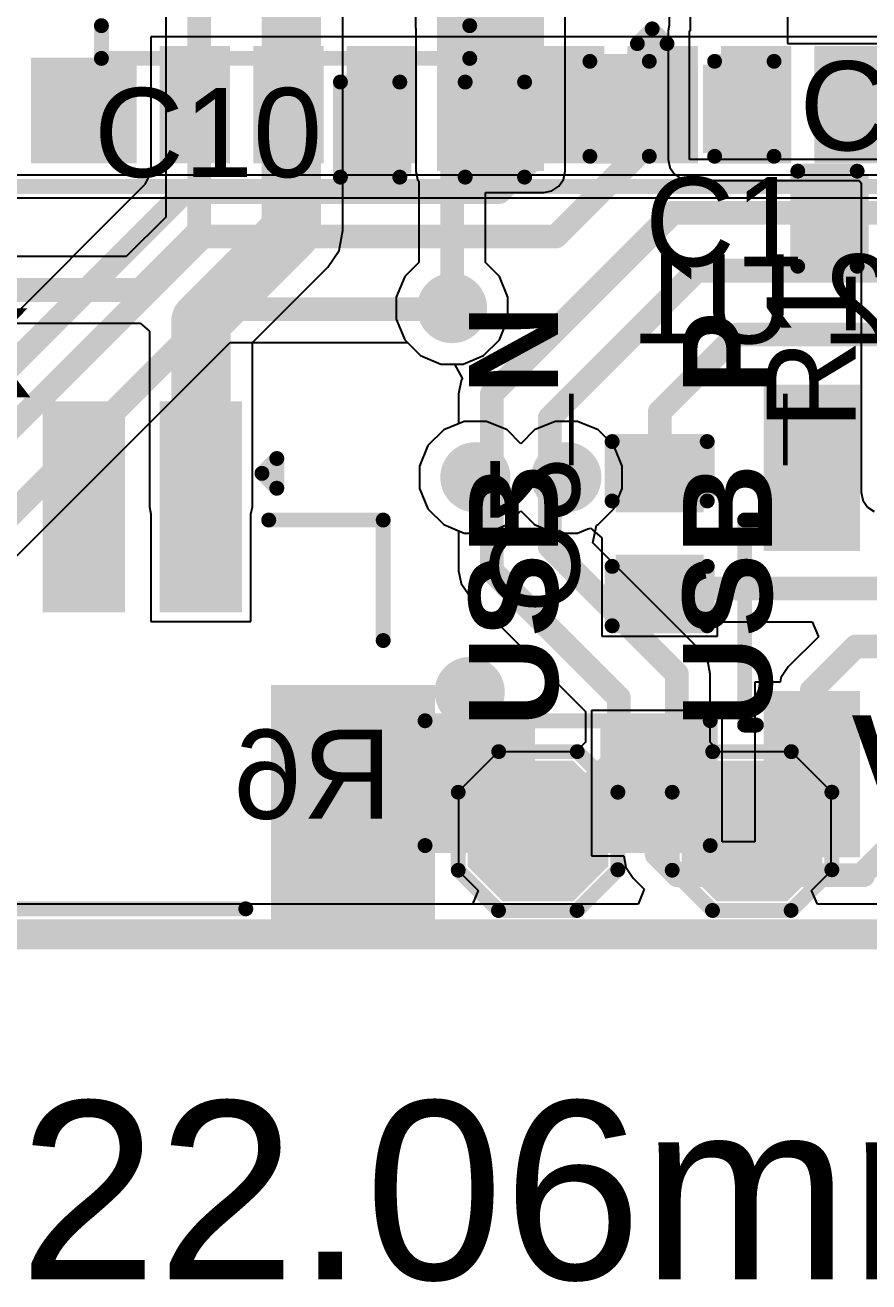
# Model space of a CAD drawing. Header units: inches. Extents: x -3 to 5389, y -3 to 5396.
# Drawn here: x 5.73 to 12.94, y -2.97 to 7.77 of the extents above; entities that cross this region are included whole.
import ezdxf

# ---------------------------------------------------------------- set-up
doc = ezdxf.new("R2010")
doc.units = ezdxf.units.IN
for name, color, linetype in [('Board_Outline', 216, 'Continuous'), ('Bottom Layer', 5, 'Continuous'), ('Bottom Overlay', 54, 'Continuous'), ('Bottom Paste', 16, 'Continuous'), ('Bottom Solder', 6, 'Continuous'), ('Mechanical 1', 6, 'Continuous'), ('Mechanical 15', 56, 'Continuous'), ('Top Layer', 1, 'Continuous'), ('Top Overlay', 2, 'Continuous'), ('Top Paste', 8, 'Continuous'), ('Top Solder', 216, 'Continuous'), ('Via Holes', 16, 'Continuous')]:
    doc.layers.add(name, color=color, linetype=linetype)
doc.styles.add('Arial', font='', dxfattribs={"height": 0.2})
doc.styles.add('Arial_Bold', font='', dxfattribs={"height": 0.2})
doc.styles.get('Arial').set_extended_font_data('Arial')
doc.styles.get('Arial_Bold').set_extended_font_data('Arial', bold=True)

msp = doc.modelspace()

# ---------------------------------------------------------------- hatches: boundary and pattern name
at = {"layer": 'Bottom Layer'}
for points in [[(6.979, 7.494), (7.379, 7.494), (7.379, 6.694), (6.979, 6.694)], [(7.779, 7.494), (8.179, 7.494), (8.179, 6.694), (7.779, 6.694)], [(8.579, 7.494), (8.979, 7.494), (8.979, 6.694), (8.579, 6.694)], [(9.379, 7.494), (9.779, 7.494), (9.779, 6.694), (9.379, 6.694)], [(10.179, 7.494), (10.579, 7.494), (10.579, 6.694), (10.179, 6.694)], [(10.979, 7.494), (11.379, 7.494), (11.379, 6.694), (10.979, 6.694)], [(11.779, 7.494), (12.179, 7.494), (12.179, 6.694), (11.779, 6.694)], [(12.579, 7.494), (12.979, 7.494), (12.979, 6.694), (12.579, 6.694)], [(6.579, 7.394), (6.579, 6.694), (5.879, 6.694), (5.879, 7.394)], [(12.144, 3.378), (12.144, 4.598), (12.764, 4.598), (12.764, 3.378)], [(10.836, 4.124), (11.471, 4.124), (11.471, 3.667), (10.836, 3.667)], [(10.836, 3.185), (11.471, 3.185), (11.471, 2.727), (10.836, 2.727)], [(12.144, 0.758), (12.144, 1.978), (12.764, 1.978), (12.764, 0.758)], [(9.223, 0.848), (9.223, 1.737), (9.985, 1.737), (9.985, 0.848)], [(10.747, 0.848), (10.747, 1.737), (11.509, 1.737), (11.509, 0.848)]]:
    msp.add_hatch(color=5, dxfattribs=at).paths.add_polyline_path(points)
h = msp.add_hatch(color=5, dxfattribs=at)
edge = h.paths.add_edge_path()
edge.add_arc((9.378, 5.354), 0.3, 0, 360)
h = msp.add_hatch(color=5, dxfattribs=at)
edge = h.paths.add_edge_path()
edge.add_arc((9.577, 3.908), 0.3, 0, 360)
h = msp.add_hatch(color=5, dxfattribs=at)
edge = h.paths.add_edge_path()
edge.add_arc((10.355, 3.908), 0.3, 0, 360)
h = msp.add_hatch(color=5, dxfattribs=at)
edge = h.paths.add_edge_path()
edge.add_arc((9.529, 2.072), 0.3, 0, 360)
at = {"layer": 'Bottom Paste'}
for points in [[(6.979, 7.494), (7.379, 7.494), (7.379, 6.694), (6.979, 6.694)], [(7.779, 7.494), (8.179, 7.494), (8.179, 6.694), (7.779, 6.694)], [(8.579, 7.494), (8.979, 7.494), (8.979, 6.694), (8.579, 6.694)], [(9.379, 7.494), (9.779, 7.494), (9.779, 6.694), (9.379, 6.694)], [(10.179, 7.494), (10.579, 7.494), (10.579, 6.694), (10.179, 6.694)], [(10.979, 7.494), (11.379, 7.494), (11.379, 6.694), (10.979, 6.694)], [(11.779, 7.494), (12.179, 7.494), (12.179, 6.694), (11.779, 6.694)], [(12.579, 7.494), (12.979, 7.494), (12.979, 6.694), (12.579, 6.694)], [(6.579, 7.394), (6.579, 6.694), (5.879, 6.694), (5.879, 7.394)], [(12.144, 3.378), (12.144, 4.598), (12.764, 4.598), (12.764, 3.378)], [(10.836, 4.124), (11.471, 4.124), (11.471, 3.667), (10.836, 3.667)], [(10.836, 3.185), (11.471, 3.185), (11.471, 2.727), (10.836, 2.727)], [(12.144, 0.758), (12.144, 1.978), (12.764, 1.978), (12.764, 0.758)], [(9.223, 0.848), (9.223, 1.737), (9.985, 1.737), (9.985, 0.848)], [(10.747, 0.848), (10.747, 1.737), (11.509, 1.737), (11.509, 0.848)]]:
    msp.add_hatch(color=16, dxfattribs=at).paths.add_polyline_path(points)
at = {"layer": 'Bottom Solder'}
for points in [[(6.877, 7.596), (7.48, 7.596), (7.48, 6.593), (6.877, 6.593)], [(7.677, 7.596), (8.28, 7.596), (8.28, 6.593), (7.677, 6.593)], [(8.477, 7.596), (9.08, 7.596), (9.08, 6.593), (8.477, 6.593)], [(9.277, 7.596), (9.88, 7.596), (9.88, 6.593), (9.277, 6.593)], [(10.077, 7.596), (10.68, 7.596), (10.68, 6.593), (10.077, 6.593)], [(10.877, 7.596), (11.48, 7.596), (11.48, 6.593), (10.877, 6.593)], [(11.677, 7.596), (12.28, 7.596), (12.28, 6.593), (11.677, 6.593)], [(12.477, 7.596), (13.08, 7.596), (13.08, 6.593), (12.477, 6.593)], [(6.68, 7.496), (6.68, 6.593), (5.777, 6.593), (5.777, 7.496)], [(12.042, 3.277), (12.042, 4.7), (12.866, 4.7), (12.866, 3.277)], [(10.776, 4.184), (11.531, 4.184), (11.531, 3.607), (10.776, 3.607)], [(10.776, 3.245), (11.531, 3.245), (11.531, 2.667), (10.776, 2.667)], [(12.042, 0.657), (12.042, 2.08), (12.866, 2.08), (12.866, 0.657)], [(9.122, 0.746), (9.122, 1.838), (10.087, 1.838), (10.087, 0.746)], [(10.646, 0.746), (10.646, 1.838), (11.611, 1.838), (11.611, 0.746)]]:
    msp.add_hatch(color=6, dxfattribs=at).paths.add_polyline_path(points)
at = {"layer": 'Top Layer'}
for points in [[(9.249, 6.525), (10.163, 6.525), (10.163, 11.249), (9.249, 11.249)], [(10.646, 6.741), (10.646, 7.376), (11.103, 7.376), (11.103, 6.741)], [(11.585, 6.741), (11.585, 7.376), (12.043, 7.376), (12.043, 6.741)], [(8.969, 7.198), (8.969, 6.563), (8.512, 6.563), (8.512, 7.198)], [(9.909, 7.198), (9.909, 6.563), (9.452, 6.563), (9.452, 7.198)], [(12.424, 5.801), (12.424, 6.436), (12.881, 6.436), (12.881, 5.801)], [(6.48, 2.854), (5.98, 2.854), (5.98, 4.454), (6.48, 4.454)], [(7.48, 2.854), (6.98, 2.854), (6.98, 4.454), (7.48, 4.454)], [(9.13, 0.229), (7.93, 0.229), (7.93, 2.029), (9.13, 2.029)], [(10.362, 1.382), (9.862, 1.382), (9.612, 1.132), (9.612, 0.632), (9.862, 0.382), (10.362, 0.382), (10.612, 0.632), (10.612, 1.132)], [(12.193, 1.382), (11.693, 1.382), (11.443, 1.132), (11.443, 0.632), (11.693, 0.382), (12.193, 0.382), (12.443, 0.632), (12.443, 1.132)]]:
    msp.add_hatch(color=1, dxfattribs=at).paths.add_polyline_path(points)
h = msp.add_hatch(color=1, dxfattribs=at)
edge = h.paths.add_edge_path()
edge.add_arc((9.378, 5.354), 0.3, 0, 360)
h = msp.add_hatch(color=1, dxfattribs=at)
edge = h.paths.add_edge_path()
edge.add_arc((9.577, 3.908), 0.3, 0, 360)
h = msp.add_hatch(color=1, dxfattribs=at)
edge = h.paths.add_edge_path()
edge.add_arc((10.355, 3.908), 0.3, 0, 360)
h = msp.add_hatch(color=1, dxfattribs=at)
edge = h.paths.add_edge_path()
edge.add_arc((9.529, 2.072), 0.3, 0, 360)
at = {"layer": 'Top Paste'}
for points in [[(10.646, 6.741), (10.646, 7.376), (11.103, 7.376), (11.103, 6.741)], [(11.585, 6.741), (11.585, 7.376), (12.043, 7.376), (12.043, 6.741)], [(8.969, 7.198), (8.969, 6.563), (8.512, 6.563), (8.512, 7.198)], [(9.909, 7.198), (9.909, 6.563), (9.452, 6.563), (9.452, 7.198)], [(12.424, 5.801), (12.424, 6.436), (12.881, 6.436), (12.881, 5.801)], [(6.48, 2.854), (5.98, 2.854), (5.98, 4.454), (6.48, 4.454)], [(7.48, 2.854), (6.98, 2.854), (6.98, 4.454), (7.48, 4.454)], [(9.13, 0.229), (7.93, 0.229), (7.93, 2.029), (9.13, 2.029)], [(10.362, 1.382), (9.862, 1.382), (9.612, 1.132), (9.612, 0.632), (9.862, 0.382), (10.362, 0.382), (10.612, 0.632), (10.612, 1.132)], [(12.193, 1.382), (11.693, 1.382), (11.443, 1.132), (11.443, 0.632), (11.693, 0.382), (12.193, 0.382), (12.443, 0.632), (12.443, 1.132)]]:
    msp.add_hatch(color=8, dxfattribs=at).paths.add_polyline_path(points)
at = {"layer": 'Top Solder'}
for points in [[(10.586, 6.681), (10.586, 7.436), (11.163, 7.436), (11.163, 6.681)], [(11.525, 6.681), (11.525, 7.436), (12.103, 7.436), (12.103, 6.681)], [(9.029, 7.258), (9.029, 6.503), (8.452, 6.503), (8.452, 7.258)], [(9.969, 7.258), (9.969, 6.503), (9.392, 6.503), (9.392, 7.258)], [(12.364, 5.741), (12.364, 6.496), (12.941, 6.496), (12.941, 5.741)], [(6.581, 2.752), (5.878, 2.752), (5.878, 4.556), (6.581, 4.556)], [(7.581, 2.752), (6.878, 2.752), (6.878, 4.556), (7.581, 4.556)], [(9.231, 0.127), (7.828, 0.127), (7.828, 2.131), (9.231, 2.131)], [(10.413, 1.484), (9.811, 1.484), (9.511, 1.183), (9.511, 0.581), (9.811, 0.281), (10.413, 0.281), (10.714, 0.581), (10.714, 1.183)], [(12.243, 1.484), (11.642, 1.484), (11.341, 1.183), (11.341, 0.581), (11.642, 0.281), (12.243, 0.281), (12.544, 0.581), (12.544, 1.183)]]:
    msp.add_hatch(color=216, dxfattribs=at).paths.add_polyline_path(points)
at = {"layer": 'Via Holes'}
h = msp.add_hatch(color=7, dxfattribs=at)
edge = h.paths.add_edge_path()
edge.add_arc((9.378, 5.354), 0.15, 0, 360)
h = msp.add_hatch(color=7, dxfattribs=at)
edge = h.paths.add_edge_path()
edge.add_arc((9.577, 3.908), 0.15, 0, 360)
h = msp.add_hatch(color=7, dxfattribs=at)
edge = h.paths.add_edge_path()
edge.add_arc((10.355, 3.908), 0.15, 0, 360)
h = msp.add_hatch(color=7, dxfattribs=at)
edge = h.paths.add_edge_path()
edge.add_arc((9.529, 2.072), 0.15, 0, 360)

# ---------------------------------------------------------------- linework, layer by layer
at = {"layer": 'Board_Outline'}
msp.add_lwpolyline([(0, 0, 0.254, 0.254, 0), (22.062, 0, 0.254, 0.254, 0)], format="xyseb", dxfattribs=at)
at = {"layer": 'Bottom Layer'}
for p, q in [((7.556, 7.672), (6.801, 7.672)), ((6.801, 7.672), (6.801, 6.517)), ((7.601, 7.672), (7.556, 7.672)), ((7.556, 7.672), (7.556, 7.672)), ((8.356, 7.672), (7.601, 7.672)), ((7.601, 7.672), (7.601, 7.672)), ((8.401, 7.672), (8.356, 7.672)), ((8.356, 7.672), (8.356, 7.672)), ((9.156, 7.672), (8.401, 7.672)), ((8.401, 7.672), (8.401, 7.672)), ((9.201, 7.672), (9.156, 7.672)), ((9.156, 7.672), (9.156, 7.672)), ((9.956, 7.672), (9.201, 7.672)), ((9.201, 7.672), (9.201, 7.672)), ((10.001, 7.672), (9.956, 7.672)), ((9.956, 7.672), (9.956, 7.672)), ((10.083, 7.672), (10.001, 7.672)), ((10.001, 7.672), (10.001, 7.672)), ((10.756, 7.672), (10.083, 7.672)), ((10.801, 7.672), (10.756, 7.672)), ((10.756, 7.672), (10.756, 7.672)), ((10.883, 7.672), (10.801, 7.672)), ((10.801, 7.672), (10.801, 7.672)), ((11.474, 7.672), (10.883, 7.672)), ((11.601, 7.672), (11.474, 7.672)), ((11.683, 7.672), (11.601, 7.672)), ((12.274, 7.672), (11.683, 7.672)), ((12.401, 7.672), (12.274, 7.672)), ((12.483, 7.672), (12.401, 7.672)), ((13.074, 7.672), (12.483, 7.672)), ((6.801, 6.517), (6.75, 6.41)), ((6.801, 6.517), (6.801, 6.517)), ((6.801, 6.517), (6.801, 6.517)), ((6.75, 6.41), (3.713, 3.373)), ((5.596, 3.175), (7.48, 5.059)), ((7.48, 5.059), (8.997, 5.059)), ((8.997, 5.059), (9.107, 4.949)), ((9.107, 4.949), (9.283, 4.876)), ((9.283, 4.876), (9.4, 4.876)), ((9.4, 4.876), (9.468, 4.749)), ((9.455, 4.731), (9.434, 4.622)), ((9.468, 4.749), (9.455, 4.731)), ((9.434, 4.622), (9.434, 4.622)), ((9.434, 4.622), (9.434, 4.366)), ((9.307, 4.314), (9.172, 4.179)), ((9.434, 4.366), (9.307, 4.314)), ((9.172, 4.179), (9.099, 4.003)), ((9.099, 4.003), (9.099, 3.813)), ((9.099, 3.813), (9.172, 3.638)), ((9.172, 3.638), (9.307, 3.503)), ((9.848, 3.503), (9.966, 3.622)), ((9.966, 3.622), (10.084, 3.503)), ((9.307, 3.503), (9.482, 3.431)), ((9.672, 3.431), (9.848, 3.503)), ((10.084, 3.503), (10.26, 3.431)), ((10.45, 3.431), (10.54, 3.468)), ((10.54, 3.468), (10.561, 3.472)), ((10.561, 3.472), (10.658, 3.39)), ((9.482, 3.431), (9.672, 3.431)), ((10.26, 3.431), (10.45, 3.431)), ((10.658, 3.39), (10.658, 3.362)), ((10.658, 3.362), (10.658, 3.362)), ((10.658, 3.362), (10.658, 3.362)), ((10.658, 3.362), (10.658, 2.55)), ((11.649, 2.55), (11.649, 2.671)), ((11.649, 2.671), (12.458, 2.671)), ((12.458, 2.671), (12.511, 2.544)), ((10.658, 2.55), (11.649, 2.55)), ((12.511, 2.544), (12.253, 2.286)), ((12.253, 2.286), (12.191, 2.194)), ((12.183, 2.156), (11.966, 2.156)), ((11.966, 2.156), (11.966, 0.79)), ((12.191, 2.194), (12.183, 2.156)), ((11.687, 1.915), (10.569, 1.915)), ((10.569, 1.915), (10.569, 0.67)), ((11.687, 0.79), (11.687, 1.915)), ((11.966, 0.79), (11.687, 0.79)), ((10.569, 0.67), (10.846, 0.67)), ((10.846, 0.67), (10.865, 0.574)), ((10.865, 0.574), (10.927, 0.481)), ((10.927, 0.481), (11.022, 0.386)), ((11.022, 0.386), (10.969, 0.259)), ((10.969, 0.259), (3.332, 0.259))]:
    msp.add_line(p, q, dxfattribs=at)
for points in [[(10.378, 6.943, 0.203, 0.203, 0), (10.378, 7.089, 0.203, 0.203, 0)], [(11.178, 6.879, 0.203, 0.203, 0), (11.178, 7.089, 0.203, 0.203, 0)], [(9.782, 6.347, 0.203, 0.203, 0), (10.378, 6.943, 0.203, 0.203, 0)], [(10.265, 5.966, 0.203, 0.203, 0), (11.178, 6.879, 0.203, 0.203, 0)], [(3.915, 3.172, 0.203, 0.203, 0), (7.09, 6.347, 0.203, 0.203, 0)], [(7.09, 6.347, 0.203, 0.203, 0), (9.782, 6.347, 0.203, 0.203, 0)], [(9.718, 4.622, 0.203, 0.203, 0), (11.266, 6.169, 0.203, 0.203, 0)], [(11.266, 6.169, 0.203, 0.203, 0), (13.298, 6.169, 0.203, 0.203, 0)], [(4.6, 3.319, 0.203, 0.203, 0), (7.247, 5.966, 0.203, 0.203, 0)], [(7.247, 5.966, 0.203, 0.203, 0), (10.265, 5.966, 0.203, 0.203, 0)], [(10.214, 4.416, 0.203, 0.203, 0), (11.471, 5.674, 0.203, 0.203, 0)], [(11.471, 5.674, 0.203, 0.203, 0), (13.503, 5.674, 0.203, 0.203, 0)], [(5.312, 3.293, 0.203, 0.203, 0), (7.362, 5.344, 0.203, 0.203, 0)], [(7.362, 5.344, 0.203, 0.203, 0), (9.367, 5.344, 0.203, 0.203, 0)], [(9.367, 5.344, 0.203, 0.203, 0), (9.378, 5.354, 0.203, 0.203, 0)], [(11.154, 4.467, 0.203, 0.203, 0), (11.814, 5.128, 0.203, 0.203, 0)], [(11.814, 5.128, 0.203, 0.203, 0), (13.18, 5.128, 0.203, 0.203, 0)], [(9.718, 4.05, 0.203, 0.203, 0), (9.718, 4.622, 0.203, 0.203, 0)], [(10.214, 4.05, 0.203, 0.203, 0), (10.214, 4.416, 0.203, 0.203, 0)], [(11.154, 3.896, 0.203, 0.203, 0), (11.154, 4.467, 0.203, 0.203, 0)], [(9.577, 3.908, 0.203, 0.203, 0), (9.718, 4.05, 0.203, 0.203, 0)], [(10.214, 4.05, 0.203, 0.203, 0), (10.355, 3.908, 0.203, 0.203, 0)], [(11.154, 2.956, 0.203, 0.203, 0), (14.087, 2.956, 0.203, 0.203, 0)], [(12.454, 2.085, 0.203, 0.203, 0), (12.83, 2.461, 0.203, 0.203, 0)], [(12.83, 2.461, 0.203, 0.203, 0), (15.421, 2.461, 0.203, 0.203, 0)], [(12.454, 1.368, 0.203, 0.203, 0), (12.454, 2.085, 0.203, 0.203, 0)], [(11.128, 0.683, 0.203, 0.203, 0), (11.128, 1.292, 0.203, 0.203, 0)], [(12.895, 0.523, 0.203, 0.203, 0), (13.404, 1.032, 0.203, 0.203, 0)], [(11.128, 0.683, 0.203, 0.203, 0), (11.306, 0.505, 0.203, 0.203, 0)], [(11.306, 0.505, 0.203, 0.203, 0), (12.895, 0.505, 0.203, 0.203, 0)], [(12.895, 0.505, 0.203, 0.203, 0), (12.895, 0.523, 0.203, 0.203, 0)]]:
    msp.add_lwpolyline(points, format="xyseb", dxfattribs=at)
for points in [[(10.327, 7.089, 0.102, 0.102, 1), (10.428, 7.089, 0.102, 0.102, 1)], [(11.127, 7.089, 0.102, 0.102, 1), (11.228, 7.089, 0.102, 0.102, 1)], [(10.327, 6.943, 0.102, 0.102, 1), (10.428, 6.943, 0.102, 0.102, 1)], [(10.327, 6.943, 0.102, 0.102, 1), (10.428, 6.943, 0.102, 0.102, 1)], [(11.127, 6.879, 0.102, 0.102, 1), (11.228, 6.879, 0.102, 0.102, 1)], [(11.127, 6.879, 0.102, 0.102, 1), (11.228, 6.879, 0.102, 0.102, 1)], [(7.039, 6.347, 0.102, 0.102, 1), (7.14, 6.347, 0.102, 0.102, 1)], [(7.039, 6.347, 0.102, 0.102, 1), (7.14, 6.347, 0.102, 0.102, 1)], [(9.731, 6.347, 0.102, 0.102, 1), (9.833, 6.347, 0.102, 0.102, 1)], [(9.731, 6.347, 0.102, 0.102, 1), (9.833, 6.347, 0.102, 0.102, 1)], [(11.215, 6.169, 0.102, 0.102, 1), (11.317, 6.169, 0.102, 0.102, 1)], [(11.215, 6.169, 0.102, 0.102, 1), (11.317, 6.169, 0.102, 0.102, 1)], [(7.197, 5.966, 0.102, 0.102, 1), (7.298, 5.966, 0.102, 0.102, 1)], [(7.197, 5.966, 0.102, 0.102, 1), (7.298, 5.966, 0.102, 0.102, 1)], [(10.214, 5.966, 0.102, 0.102, 1), (10.315, 5.966, 0.102, 0.102, 1)], [(10.214, 5.966, 0.102, 0.102, 1), (10.315, 5.966, 0.102, 0.102, 1)], [(11.42, 5.674, 0.102, 0.102, 1), (11.522, 5.674, 0.102, 0.102, 1)], [(11.42, 5.674, 0.102, 0.102, 1), (11.522, 5.674, 0.102, 0.102, 1)], [(7.311, 5.344, 0.102, 0.102, 1), (7.412, 5.344, 0.102, 0.102, 1)], [(7.311, 5.344, 0.102, 0.102, 1), (7.412, 5.344, 0.102, 0.102, 1)], [(9.316, 5.344, 0.102, 0.102, 1), (9.418, 5.344, 0.102, 0.102, 1)], [(9.316, 5.344, 0.102, 0.102, 1), (9.418, 5.344, 0.102, 0.102, 1)], [(9.327, 5.354, 0.102, 0.102, 1), (9.428, 5.354, 0.102, 0.102, 1)], [(11.763, 5.128, 0.102, 0.102, 1), (11.865, 5.128, 0.102, 0.102, 1)], [(11.763, 5.128, 0.102, 0.102, 1), (11.865, 5.128, 0.102, 0.102, 1)], [(9.668, 4.622, 0.102, 0.102, 1), (9.769, 4.622, 0.102, 0.102, 1)], [(9.668, 4.622, 0.102, 0.102, 1), (9.769, 4.622, 0.102, 0.102, 1)], [(10.163, 4.416, 0.102, 0.102, 1), (10.265, 4.416, 0.102, 0.102, 1)], [(10.163, 4.416, 0.102, 0.102, 1), (10.265, 4.416, 0.102, 0.102, 1)], [(11.103, 4.467, 0.102, 0.102, 1), (11.204, 4.467, 0.102, 0.102, 1)], [(11.103, 4.467, 0.102, 0.102, 1), (11.204, 4.467, 0.102, 0.102, 1)], [(9.668, 4.05, 0.102, 0.102, 1), (9.769, 4.05, 0.102, 0.102, 1)], [(9.668, 4.05, 0.102, 0.102, 1), (9.769, 4.05, 0.102, 0.102, 1)], [(10.163, 4.05, 0.102, 0.102, 1), (10.265, 4.05, 0.102, 0.102, 1)], [(10.163, 4.05, 0.102, 0.102, 1), (10.265, 4.05, 0.102, 0.102, 1)], [(9.526, 3.908, 0.102, 0.102, 1), (9.628, 3.908, 0.102, 0.102, 1)], [(10.304, 3.908, 0.102, 0.102, 1), (10.406, 3.908, 0.102, 0.102, 1)], [(11.103, 3.896, 0.102, 0.102, 1), (11.204, 3.896, 0.102, 0.102, 1)], [(11.103, 2.956, 0.102, 0.102, 1), (11.204, 2.956, 0.102, 0.102, 1)], [(12.779, 2.461, 0.102, 0.102, 1), (12.881, 2.461, 0.102, 0.102, 1)], [(12.779, 2.461, 0.102, 0.102, 1), (12.881, 2.461, 0.102, 0.102, 1)], [(12.403, 2.085, 0.102, 0.102, 1), (12.505, 2.085, 0.102, 0.102, 1)], [(12.403, 2.085, 0.102, 0.102, 1), (12.505, 2.085, 0.102, 0.102, 1)], [(12.403, 1.368, 0.102, 0.102, 1), (12.505, 1.368, 0.102, 0.102, 1)], [(11.077, 1.292, 0.102, 0.102, 1), (11.179, 1.292, 0.102, 0.102, 1)], [(11.077, 0.683, 0.102, 0.102, 1), (11.179, 0.683, 0.102, 0.102, 1)], [(11.077, 0.683, 0.102, 0.102, 1), (11.179, 0.683, 0.102, 0.102, 1)], [(11.255, 0.505, 0.102, 0.102, 1), (11.357, 0.505, 0.102, 0.102, 1)], [(11.255, 0.505, 0.102, 0.102, 1), (11.357, 0.505, 0.102, 0.102, 1)], [(12.845, 0.523, 0.102, 0.102, 1), (12.946, 0.523, 0.102, 0.102, 1)], [(12.845, 0.523, 0.102, 0.102, 1), (12.946, 0.523, 0.102, 0.102, 1)], [(12.845, 0.505, 0.102, 0.102, 1), (12.946, 0.505, 0.102, 0.102, 1)], [(12.845, 0.505, 0.102, 0.102, 1), (12.946, 0.505, 0.102, 0.102, 1)]]:
    msp.add_lwpolyline(points, format="xyseb", close=True, dxfattribs=at)
at = {"layer": 'Bottom Overlay'}
for points in [[(0.179, 6.394, 0.127, 0.127, 0), (16.779, 6.394, 0.127, 0.127, 0)], [(10.747, 3.705, 0.127, 0.127, 0), (10.747, 4.213, 0.127, 0.127, 0)], [(10.747, 4.213, 0.127, 0.127, 0), (11.56, 4.213, 0.127, 0.127, 0)], [(11.56, 3.705, 0.127, 0.127, 0), (11.56, 4.213, 0.127, 0.127, 0)], [(11.88, 1.789, 0.127, 0.127, 0), (11.88, 3.542, 0.127, 0.127, 0)], [(11.88, 3.542, 0.127, 0.127, 0), (11.98, 3.542, 0.127, 0.127, 0)], [(10.747, 2.638, 0.127, 0.127, 0), (10.747, 3.146, 0.127, 0.127, 0)], [(11.56, 2.638, 0.127, 0.127, 0), (11.56, 3.146, 0.127, 0.127, 0)], [(10.747, 2.638, 0.127, 0.127, 0), (11.56, 2.638, 0.127, 0.127, 0)], [(9.147, 0.759, 0.127, 0.127, 0), (9.147, 1.826, 0.127, 0.127, 0)], [(9.147, 1.826, 0.127, 0.127, 0), (11.585, 1.826, 0.127, 0.127, 0)], [(11.585, 0.759, 0.127, 0.127, 0), (11.585, 1.826, 0.127, 0.127, 0)], [(11.88, 1.789, 0.127, 0.127, 0), (11.98, 1.789, 0.127, 0.127, 0)], [(9.147, 0.759, 0.127, 0.127, 0), (11.585, 0.759, 0.127, 0.127, 0)]]:
    msp.add_lwpolyline(points, format="xyseb", dxfattribs=at)
for points in [[(10.715, 4.213, 0.0635, 0.0635, 1), (10.779, 4.213, 0.0635, 0.0635, 1)], [(10.715, 4.213, 0.0635, 0.0635, 1), (10.779, 4.213, 0.0635, 0.0635, 1)], [(11.528, 4.213, 0.0635, 0.0635, 1), (11.592, 4.213, 0.0635, 0.0635, 1)], [(11.528, 4.213, 0.0635, 0.0635, 1), (11.592, 4.213, 0.0635, 0.0635, 1)], [(10.715, 3.705, 0.0635, 0.0635, 1), (10.779, 3.705, 0.0635, 0.0635, 1)], [(11.528, 3.705, 0.0635, 0.0635, 1), (11.592, 3.705, 0.0635, 0.0635, 1)], [(11.848, 3.542, 0.0635, 0.0635, 1), (11.912, 3.542, 0.0635, 0.0635, 1)], [(11.848, 3.542, 0.0635, 0.0635, 1), (11.912, 3.542, 0.0635, 0.0635, 1)], [(11.948, 3.542, 0.0635, 0.0635, 1), (12.012, 3.542, 0.0635, 0.0635, 1)], [(10.715, 3.146, 0.0635, 0.0635, 1), (10.779, 3.146, 0.0635, 0.0635, 1)], [(11.528, 3.146, 0.0635, 0.0635, 1), (11.592, 3.146, 0.0635, 0.0635, 1)], [(10.715, 2.638, 0.0635, 0.0635, 1), (10.779, 2.638, 0.0635, 0.0635, 1)], [(10.715, 2.638, 0.0635, 0.0635, 1), (10.779, 2.638, 0.0635, 0.0635, 1)], [(11.528, 2.638, 0.0635, 0.0635, 1), (11.592, 2.638, 0.0635, 0.0635, 1)], [(11.528, 2.638, 0.0635, 0.0635, 1), (11.592, 2.638, 0.0635, 0.0635, 1)], [(9.115, 1.826, 0.0635, 0.0635, 1), (9.179, 1.826, 0.0635, 0.0635, 1)], [(9.115, 1.826, 0.0635, 0.0635, 1), (9.179, 1.826, 0.0635, 0.0635, 1)], [(11.554, 1.826, 0.0635, 0.0635, 1), (11.617, 1.826, 0.0635, 0.0635, 1)], [(11.554, 1.826, 0.0635, 0.0635, 1), (11.617, 1.826, 0.0635, 0.0635, 1)], [(11.848, 1.789, 0.0635, 0.0635, 1), (11.912, 1.789, 0.0635, 0.0635, 1)], [(11.848, 1.789, 0.0635, 0.0635, 1), (11.912, 1.789, 0.0635, 0.0635, 1)], [(11.948, 1.789, 0.0635, 0.0635, 1), (12.012, 1.789, 0.0635, 0.0635, 1)], [(9.115, 0.759, 0.0635, 0.0635, 1), (9.179, 0.759, 0.0635, 0.0635, 1)], [(9.115, 0.759, 0.0635, 0.0635, 1), (9.179, 0.759, 0.0635, 0.0635, 1)], [(11.554, 0.759, 0.0635, 0.0635, 1), (11.617, 0.759, 0.0635, 0.0635, 1)], [(11.554, 0.759, 0.0635, 0.0635, 1), (11.617, 0.759, 0.0635, 0.0635, 1)]]:
    msp.add_lwpolyline(points, format="xyseb", close=True, dxfattribs=at)
at = {"layer": 'Mechanical 15'}
for p, q in [((0.279, 6.494), (16.679, 6.494)), ((16.879, 6.294), (0.079, 6.294))]:
    msp.add_line(p, q, dxfattribs=at)
at = {"layer": 'Top Layer'}
for p, q in [((10.344, 6.525), (10.344, 11.249)), ((9.066, 9.823), (9.066, 7.747)), ((6.93, 8.604), (6.93, 7.534)), ((11.236, 8.633), (11.236, 7.773)), ((11.417, 7.725), (11.417, 8.633)), ((12.246, 8.633), (12.246, 7.617)), ((8.444, 6.017), (8.444, 8.371)), ((9.066, 7.747), (9.067, 7.747)), ((9.067, 7.747), (9.067, 6.525)), ((11.236, 7.773), (11.226, 7.725)), ((11.226, 7.725), (11.226, 6.626)), ((11.408, 6.626), (11.408, 7.725)), ((11.408, 7.725), (11.417, 7.725)), ((6.93, 7.534), (6.93, 6.133)), ((12.246, 7.617), (15.827, 7.617)), ((11.226, 6.626), (11.24, 6.557)), ((11.24, 6.557), (11.279, 6.498)), ((15.827, 6.626), (11.408, 6.626)), ((9.067, 6.525), (9.081, 6.455)), ((9.081, 6.455), (9.093, 6.438)), ((10.291, 6.396), (10.33, 6.455)), ((10.33, 6.455), (10.344, 6.525)), ((11.279, 6.498), (11.338, 6.459)), ((11.338, 6.459), (11.408, 6.445)), ((9.093, 6.438), (9.093, 5.745)), ((9.663, 5.745), (9.663, 6.343)), ((9.663, 6.343), (10.163, 6.343)), ((10.163, 6.343), (10.232, 6.357)), ((10.232, 6.357), (10.291, 6.396)), ((11.408, 6.445), (12.859, 6.445)), ((12.859, 6.445), (12.877, 6.423)), ((12.877, 6.423), (12.877, 3.781)), ((6.93, 6.133), (6.591, 5.794)), ((8.411, 5.848), (8.444, 6.017)), ((8.315, 5.705), (8.411, 5.848)), ((6.591, 5.794), (2.848, 5.794)), ((7.67, 5.06), (8.315, 5.705)), ((9.093, 5.745), (8.973, 5.625)), ((9.783, 5.625), (9.663, 5.745)), ((8.973, 5.625), (8.9, 5.449)), ((9.855, 5.449), (9.783, 5.625)), ((8.9, 5.449), (8.9, 5.259)), ((9.855, 5.259), (9.855, 5.449)), ((2.966, 5.224), (6.709, 5.224)), ((6.709, 5.224), (6.709, 5.224)), ((6.709, 5.224), (6.789, 5.157)), ((8.9, 5.259), (8.973, 5.084)), ((9.783, 5.084), (9.855, 5.259)), ((6.789, 5.157), (6.789, 3.654)), ((7.67, 3.654), (7.67, 5.06)), ((8.973, 5.084), (9.107, 4.949)), ((9.648, 4.949), (9.783, 5.084)), ((9.107, 4.949), (9.283, 4.876)), ((9.473, 4.876), (9.648, 4.949)), ((9.283, 4.876), (9.473, 4.876)), ((9.307, 4.314), (9.172, 4.179)), ((9.482, 4.386), (9.307, 4.314)), ((9.672, 4.386), (9.482, 4.386)), ((9.848, 4.314), (9.672, 4.386)), ((9.966, 4.195), (9.848, 4.314)), ((10.084, 4.314), (9.966, 4.195)), ((10.26, 4.386), (10.084, 4.314)), ((10.45, 4.386), (10.26, 4.386)), ((10.626, 4.314), (10.45, 4.386)), ((10.76, 4.179), (10.626, 4.314)), ((9.172, 4.179), (9.099, 4.003)), ((10.833, 4.003), (10.76, 4.179)), ((9.099, 4.003), (9.099, 3.813)), ((10.833, 3.813), (10.833, 4.003)), ((9.099, 3.813), (9.172, 3.638)), ((10.76, 3.638), (10.833, 3.813)), ((12.877, 3.781), (12.891, 3.712)), ((6.789, 3.654), (6.802, 3.591)), ((7.657, 3.591), (7.67, 3.654)), ((12.891, 3.712), (12.93, 3.653)), ((12.93, 3.653), (12.989, 3.614)), ((6.802, 3.591), (6.802, 2.676)), ((7.657, 2.676), (7.657, 3.591)), ((9.172, 3.638), (9.307, 3.503)), ((10.626, 3.503), (10.76, 3.638)), ((9.307, 3.503), (9.434, 3.451)), ((9.434, 3.451), (9.434, 3.108)), ((10.582, 3.348), (10.612, 3.498)), ((10.612, 3.498), (10.626, 3.503)), ((11.502, 2.428), (10.582, 3.348)), ((9.434, 3.108), (9.434, 3.108)), ((9.434, 3.108), (9.455, 2.999)), ((9.455, 2.999), (9.517, 2.907)), ((9.517, 2.907), (10.52, 1.904)), ((6.802, 2.676), (7.657, 2.676)), ((11.564, 2.336), (11.502, 2.428)), ((11.585, 2.227), (11.564, 2.336)), ((11.585, 1.642), (11.585, 2.227)), ((11.585, 2.227), (11.585, 2.227)), ((10.52, 1.904), (10.52, 1.642)), ((10.52, 1.642), (10.438, 1.56)), ((11.668, 1.56), (11.585, 1.642)), ((9.773, 1.56), (9.434, 1.221)), ((10.438, 1.56), (9.773, 1.56)), ((12.281, 1.56), (11.668, 1.56)), ((12.62, 1.221), (12.281, 1.56)), ((9.434, 1.221), (9.434, 0.543)), ((12.62, 0.543), (12.62, 1.221)), ((9.434, 0.543), (9.601, 0.376)), ((12.453, 0.376), (12.62, 0.543)), ((9.601, 0.376), (9.553, 0.259)), ((12.502, 0.259), (12.453, 0.376)), ((9.553, 0.259), (3.332, 0.259)), ((13.973, 0.259), (12.502, 0.259))]:
    msp.add_line(p, q, dxfattribs=at)
for points in [[(7.215, 7.534, 0.203, 0.203, 0), (7.215, 8.995, 0.203, 0.203, 0)], [(8.004, 6.017, 0.508, 0.508, 0), (8.004, 8.557, 0.508, 0.508, 0)], [(9.378, 5.354, 0.203, 0.203, 0), (9.378, 8.559, 0.203, 0.203, 0)], [(7.215, 6.015, 0.203, 0.203, 0), (7.215, 7.534, 0.203, 0.203, 0)], [(7.23, 5.242, 0.508, 0.508, 0), (8.004, 6.017, 0.508, 0.508, 0)], [(6.709, 5.509, 0.203, 0.203, 0), (7.215, 6.015, 0.203, 0.203, 0)], [(2.848, 5.509, 0.203, 0.203, 0), (6.709, 5.509, 0.203, 0.203, 0)], [(7.23, 3.654, 0.508, 0.508, 0), (7.23, 5.242, 0.508, 0.508, 0)], [(9.577, 3.908, 0.203, 0.203, 0), (9.718, 3.767, 0.203, 0.203, 0)], [(10.214, 3.767, 0.203, 0.203, 0), (10.355, 3.908, 0.203, 0.203, 0)], [(9.718, 3.108, 0.203, 0.203, 0), (9.718, 3.767, 0.203, 0.203, 0)], [(10.214, 3.314, 0.203, 0.203, 0), (10.214, 3.767, 0.203, 0.203, 0)], [(10.214, 3.314, 0.203, 0.203, 0), (11.3, 2.227, 0.203, 0.203, 0)], [(9.718, 3.108, 0.203, 0.203, 0), (10.805, 2.022, 0.203, 0.203, 0)], [(11.3, 1.524, 0.203, 0.203, 0), (11.3, 2.227, 0.203, 0.203, 0)], [(10.805, 1.524, 0.203, 0.203, 0), (10.805, 2.022, 0.203, 0.203, 0)], [(10.163, 0.882, 0.203, 0.203, 0), (10.805, 1.524, 0.203, 0.203, 0)], [(11.3, 1.524, 0.203, 0.203, 0), (11.943, 0.882, 0.203, 0.203, 0)]]:
    msp.add_lwpolyline(points, format="xyseb", dxfattribs=at)
for points in [[(7.164, 7.534, 0.102, 0.102, 1), (7.266, 7.534, 0.102, 0.102, 1)], [(7.164, 7.534, 0.102, 0.102, 1), (7.266, 7.534, 0.102, 0.102, 1)], [(7.877, 6.017, 0.254, 0.254, 1), (8.131, 6.017, 0.254, 0.254, 1)], [(7.877, 6.017, 0.254, 0.254, 1), (8.131, 6.017, 0.254, 0.254, 1)], [(7.164, 6.015, 0.102, 0.102, 1), (7.266, 6.015, 0.102, 0.102, 1)], [(7.164, 6.015, 0.102, 0.102, 1), (7.266, 6.015, 0.102, 0.102, 1)], [(6.658, 5.509, 0.102, 0.102, 1), (6.759, 5.509, 0.102, 0.102, 1)], [(6.658, 5.509, 0.102, 0.102, 1), (6.759, 5.509, 0.102, 0.102, 1)], [(7.103, 5.242, 0.254, 0.254, 1), (7.357, 5.242, 0.254, 0.254, 1)], [(7.103, 5.242, 0.254, 0.254, 1), (7.357, 5.242, 0.254, 0.254, 1)], [(9.327, 5.354, 0.102, 0.102, 1), (9.428, 5.354, 0.102, 0.102, 1)], [(9.526, 3.908, 0.102, 0.102, 1), (9.628, 3.908, 0.102, 0.102, 1)], [(10.304, 3.908, 0.102, 0.102, 1), (10.406, 3.908, 0.102, 0.102, 1)], [(7.103, 3.654, 0.254, 0.254, 1), (7.357, 3.654, 0.254, 0.254, 1)], [(9.668, 3.767, 0.102, 0.102, 1), (9.769, 3.767, 0.102, 0.102, 1)], [(9.668, 3.767, 0.102, 0.102, 1), (9.769, 3.767, 0.102, 0.102, 1)], [(10.163, 3.767, 0.102, 0.102, 1), (10.265, 3.767, 0.102, 0.102, 1)], [(10.163, 3.767, 0.102, 0.102, 1), (10.265, 3.767, 0.102, 0.102, 1)], [(10.163, 3.314, 0.102, 0.102, 1), (10.265, 3.314, 0.102, 0.102, 1)], [(10.163, 3.314, 0.102, 0.102, 1), (10.265, 3.314, 0.102, 0.102, 1)], [(9.668, 3.108, 0.102, 0.102, 1), (9.769, 3.108, 0.102, 0.102, 1)], [(9.668, 3.108, 0.102, 0.102, 1), (9.769, 3.108, 0.102, 0.102, 1)], [(11.25, 2.227, 0.102, 0.102, 1), (11.351, 2.227, 0.102, 0.102, 1)], [(11.25, 2.227, 0.102, 0.102, 1), (11.351, 2.227, 0.102, 0.102, 1)], [(10.754, 2.022, 0.102, 0.102, 1), (10.856, 2.022, 0.102, 0.102, 1)], [(10.754, 2.022, 0.102, 0.102, 1), (10.856, 2.022, 0.102, 0.102, 1)], [(10.754, 1.524, 0.102, 0.102, 1), (10.856, 1.524, 0.102, 0.102, 1)], [(10.754, 1.524, 0.102, 0.102, 1), (10.856, 1.524, 0.102, 0.102, 1)], [(11.25, 1.524, 0.102, 0.102, 1), (11.351, 1.524, 0.102, 0.102, 1)], [(11.25, 1.524, 0.102, 0.102, 1), (11.351, 1.524, 0.102, 0.102, 1)], [(10.112, 0.882, 0.102, 0.102, 1), (10.214, 0.882, 0.102, 0.102, 1)], [(11.892, 0.882, 0.102, 0.102, 1), (11.993, 0.882, 0.102, 0.102, 1)]]:
    msp.add_lwpolyline(points, format="xyseb", close=True, dxfattribs=at)
at = {"layer": 'Top Overlay'}
for points in [[(6.379, 7.489, 0.127, 0.127, 0), (6.379, 7.769, 0.127, 0.127, 0)], [(9.529, 7.489, 0.127, 0.127, 0), (9.529, 7.769, 0.127, 0.127, 0)], [(10.962, 7.615, 0.127, 0.127, 0), (11.089, 7.742, 0.127, 0.127, 0)], [(11.089, 7.742, 0.127, 0.127, 0), (11.216, 7.615, 0.127, 0.127, 0)], [(10.962, 7.615, 0.127, 0.127, 0), (11.216, 7.615, 0.127, 0.127, 0)], [(6.379, 7.489, 0.127, 0.127, 0), (9.529, 7.489, 0.127, 0.127, 0)], [(10.557, 6.652, 0.127, 0.127, 0), (10.557, 7.464, 0.127, 0.127, 0)], [(10.557, 7.464, 0.127, 0.127, 0), (11.065, 7.464, 0.127, 0.127, 0)], [(11.623, 7.464, 0.127, 0.127, 0), (12.131, 7.464, 0.127, 0.127, 0)], [(12.131, 6.652, 0.127, 0.127, 0), (12.131, 7.464, 0.127, 0.127, 0)], [(8.423, 6.474, 0.127, 0.127, 0), (8.423, 7.287, 0.127, 0.127, 0)], [(8.423, 7.287, 0.127, 0.127, 0), (8.931, 7.287, 0.127, 0.127, 0)], [(9.49, 7.287, 0.127, 0.127, 0), (9.998, 7.287, 0.127, 0.127, 0)], [(9.998, 6.474, 0.127, 0.127, 0), (9.998, 7.287, 0.127, 0.127, 0)], [(10.557, 6.652, 0.127, 0.127, 0), (11.065, 6.652, 0.127, 0.127, 0)], [(11.623, 6.652, 0.127, 0.127, 0), (12.131, 6.652, 0.127, 0.127, 0)], [(12.335, 5.712, 0.127, 0.127, 0), (12.335, 6.525, 0.127, 0.127, 0)], [(12.335, 6.525, 0.127, 0.127, 0), (12.843, 6.525, 0.127, 0.127, 0)], [(8.423, 6.474, 0.127, 0.127, 0), (8.931, 6.474, 0.127, 0.127, 0)], [(9.49, 6.474, 0.127, 0.127, 0), (9.998, 6.474, 0.127, 0.127, 0)], [(12.335, 5.712, 0.127, 0.127, 0), (12.843, 5.712, 0.127, 0.127, 0)], [(7.752, 3.941, 0.127, 0.127, 0), (7.879, 4.068, 0.127, 0.127, 0)], [(7.879, 3.814, 0.127, 0.127, 0), (7.879, 4.068, 0.127, 0.127, 0)], [(7.752, 3.941, 0.127, 0.127, 0), (7.879, 3.814, 0.127, 0.127, 0)], [(7.81, 3.542, 0.127, 0.127, 0), (8.789, 3.542, 0.127, 0.127, 0)], [(8.789, 2.512, 0.127, 0.127, 0), (8.789, 3.542, 0.127, 0.127, 0)], [(9.43, 1.215, 0.127, 0.127, 0), (9.777, 1.562, 0.127, 0.127, 0)], [(9.777, 1.562, 0.127, 0.127, 0), (10.449, 1.562, 0.127, 0.127, 0)], [(10.449, 1.562, 0.127, 0.127, 0), (10.796, 1.215, 0.127, 0.127, 0)], [(11.261, 1.215, 0.127, 0.127, 0), (11.607, 1.562, 0.127, 0.127, 0)], [(11.607, 1.562, 0.127, 0.127, 0), (12.279, 1.562, 0.127, 0.127, 0)], [(12.279, 1.562, 0.127, 0.127, 0), (12.626, 1.215, 0.127, 0.127, 0)], [(9.43, 0.548, 0.127, 0.127, 0), (9.43, 1.215, 0.127, 0.127, 0)], [(10.796, 0.552, 0.127, 0.127, 0), (10.796, 1.215, 0.127, 0.127, 0)], [(11.261, 0.548, 0.127, 0.127, 0), (11.261, 1.215, 0.127, 0.127, 0)], [(12.626, 0.552, 0.127, 0.127, 0), (12.626, 1.215, 0.127, 0.127, 0)], [(9.43, 0.548, 0.127, 0.127, 0), (9.775, 0.204, 0.127, 0.127, 0)], [(10.447, 0.204, 0.127, 0.127, 0), (10.796, 0.552, 0.127, 0.127, 0)], [(11.261, 0.548, 0.127, 0.127, 0), (11.605, 0.204, 0.127, 0.127, 0)], [(12.277, 0.204, 0.127, 0.127, 0), (12.626, 0.552, 0.127, 0.127, 0)], [(1.797, 0.218, 0.127, 0.127, 0), (7.614, 0.218, 0.127, 0.127, 0)], [(9.775, 0.204, 0.127, 0.127, 0), (10.447, 0.204, 0.127, 0.127, 0)], [(11.605, 0.204, 0.127, 0.127, 0), (12.277, 0.204, 0.127, 0.127, 0)]]:
    msp.add_lwpolyline(points, format="xyseb", dxfattribs=at)
for points in [[(6.347, 7.769, 0.0635, 0.0635, 1), (6.411, 7.769, 0.0635, 0.0635, 1)], [(9.497, 7.769, 0.0635, 0.0635, 1), (9.561, 7.769, 0.0635, 0.0635, 1)], [(11.058, 7.742, 0.0635, 0.0635, 1), (11.121, 7.742, 0.0635, 0.0635, 1)], [(11.058, 7.742, 0.0635, 0.0635, 1), (11.121, 7.742, 0.0635, 0.0635, 1)], [(10.931, 7.615, 0.0635, 0.0635, 1), (10.994, 7.615, 0.0635, 0.0635, 1)], [(10.931, 7.615, 0.0635, 0.0635, 1), (10.994, 7.615, 0.0635, 0.0635, 1)], [(11.185, 7.615, 0.0635, 0.0635, 1), (11.248, 7.615, 0.0635, 0.0635, 1)], [(11.185, 7.615, 0.0635, 0.0635, 1), (11.248, 7.615, 0.0635, 0.0635, 1)], [(6.347, 7.489, 0.0635, 0.0635, 1), (6.411, 7.489, 0.0635, 0.0635, 1)], [(6.347, 7.489, 0.0635, 0.0635, 1), (6.411, 7.489, 0.0635, 0.0635, 1)], [(9.497, 7.489, 0.0635, 0.0635, 1), (9.561, 7.489, 0.0635, 0.0635, 1)], [(9.497, 7.489, 0.0635, 0.0635, 1), (9.561, 7.489, 0.0635, 0.0635, 1)], [(10.525, 7.464, 0.0635, 0.0635, 1), (10.588, 7.464, 0.0635, 0.0635, 1)], [(10.525, 7.464, 0.0635, 0.0635, 1), (10.588, 7.464, 0.0635, 0.0635, 1)], [(11.033, 7.464, 0.0635, 0.0635, 1), (11.096, 7.464, 0.0635, 0.0635, 1)], [(11.592, 7.464, 0.0635, 0.0635, 1), (11.655, 7.464, 0.0635, 0.0635, 1)], [(12.1, 7.464, 0.0635, 0.0635, 1), (12.163, 7.464, 0.0635, 0.0635, 1)], [(12.1, 7.464, 0.0635, 0.0635, 1), (12.163, 7.464, 0.0635, 0.0635, 1)], [(8.391, 7.287, 0.0635, 0.0635, 1), (8.455, 7.287, 0.0635, 0.0635, 1)], [(8.391, 7.287, 0.0635, 0.0635, 1), (8.455, 7.287, 0.0635, 0.0635, 1)], [(8.899, 7.287, 0.0635, 0.0635, 1), (8.963, 7.287, 0.0635, 0.0635, 1)], [(9.458, 7.287, 0.0635, 0.0635, 1), (9.522, 7.287, 0.0635, 0.0635, 1)], [(9.966, 7.287, 0.0635, 0.0635, 1), (10.03, 7.287, 0.0635, 0.0635, 1)], [(9.966, 7.287, 0.0635, 0.0635, 1), (10.03, 7.287, 0.0635, 0.0635, 1)], [(10.525, 6.652, 0.0635, 0.0635, 1), (10.588, 6.652, 0.0635, 0.0635, 1)], [(10.525, 6.652, 0.0635, 0.0635, 1), (10.588, 6.652, 0.0635, 0.0635, 1)], [(11.033, 6.652, 0.0635, 0.0635, 1), (11.096, 6.652, 0.0635, 0.0635, 1)], [(11.592, 6.652, 0.0635, 0.0635, 1), (11.655, 6.652, 0.0635, 0.0635, 1)], [(12.1, 6.652, 0.0635, 0.0635, 1), (12.163, 6.652, 0.0635, 0.0635, 1)], [(12.1, 6.652, 0.0635, 0.0635, 1), (12.163, 6.652, 0.0635, 0.0635, 1)], [(12.303, 6.525, 0.0635, 0.0635, 1), (12.366, 6.525, 0.0635, 0.0635, 1)], [(12.303, 6.525, 0.0635, 0.0635, 1), (12.366, 6.525, 0.0635, 0.0635, 1)], [(12.811, 6.525, 0.0635, 0.0635, 1), (12.874, 6.525, 0.0635, 0.0635, 1)], [(8.391, 6.474, 0.0635, 0.0635, 1), (8.455, 6.474, 0.0635, 0.0635, 1)], [(8.391, 6.474, 0.0635, 0.0635, 1), (8.455, 6.474, 0.0635, 0.0635, 1)], [(8.899, 6.474, 0.0635, 0.0635, 1), (8.963, 6.474, 0.0635, 0.0635, 1)], [(9.458, 6.474, 0.0635, 0.0635, 1), (9.522, 6.474, 0.0635, 0.0635, 1)], [(9.966, 6.474, 0.0635, 0.0635, 1), (10.03, 6.474, 0.0635, 0.0635, 1)], [(9.966, 6.474, 0.0635, 0.0635, 1), (10.03, 6.474, 0.0635, 0.0635, 1)], [(12.303, 5.712, 0.0635, 0.0635, 1), (12.366, 5.712, 0.0635, 0.0635, 1)], [(12.303, 5.712, 0.0635, 0.0635, 1), (12.366, 5.712, 0.0635, 0.0635, 1)], [(12.811, 5.712, 0.0635, 0.0635, 1), (12.874, 5.712, 0.0635, 0.0635, 1)], [(7.847, 4.068, 0.0635, 0.0635, 1), (7.911, 4.068, 0.0635, 0.0635, 1)], [(7.847, 4.068, 0.0635, 0.0635, 1), (7.911, 4.068, 0.0635, 0.0635, 1)], [(7.72, 3.941, 0.0635, 0.0635, 1), (7.784, 3.941, 0.0635, 0.0635, 1)], [(7.72, 3.941, 0.0635, 0.0635, 1), (7.784, 3.941, 0.0635, 0.0635, 1)], [(7.847, 3.814, 0.0635, 0.0635, 1), (7.911, 3.814, 0.0635, 0.0635, 1)], [(7.847, 3.814, 0.0635, 0.0635, 1), (7.911, 3.814, 0.0635, 0.0635, 1)], [(7.778, 3.542, 0.0635, 0.0635, 1), (7.842, 3.542, 0.0635, 0.0635, 1)], [(8.757, 3.542, 0.0635, 0.0635, 1), (8.821, 3.542, 0.0635, 0.0635, 1)], [(8.757, 3.542, 0.0635, 0.0635, 1), (8.821, 3.542, 0.0635, 0.0635, 1)], [(8.757, 2.512, 0.0635, 0.0635, 1), (8.821, 2.512, 0.0635, 0.0635, 1)], [(9.745, 1.562, 0.0635, 0.0635, 1), (9.808, 1.562, 0.0635, 0.0635, 1)], [(9.745, 1.562, 0.0635, 0.0635, 1), (9.808, 1.562, 0.0635, 0.0635, 1)], [(10.417, 1.562, 0.0635, 0.0635, 1), (10.48, 1.562, 0.0635, 0.0635, 1)], [(10.417, 1.562, 0.0635, 0.0635, 1), (10.48, 1.562, 0.0635, 0.0635, 1)], [(11.575, 1.562, 0.0635, 0.0635, 1), (11.639, 1.562, 0.0635, 0.0635, 1)], [(11.575, 1.562, 0.0635, 0.0635, 1), (11.639, 1.562, 0.0635, 0.0635, 1)], [(12.247, 1.562, 0.0635, 0.0635, 1), (12.311, 1.562, 0.0635, 0.0635, 1)], [(12.247, 1.562, 0.0635, 0.0635, 1), (12.311, 1.562, 0.0635, 0.0635, 1)], [(9.399, 1.215, 0.0635, 0.0635, 1), (9.462, 1.215, 0.0635, 0.0635, 1)], [(9.399, 1.215, 0.0635, 0.0635, 1), (9.462, 1.215, 0.0635, 0.0635, 1)], [(10.764, 1.215, 0.0635, 0.0635, 1), (10.828, 1.215, 0.0635, 0.0635, 1)], [(10.764, 1.215, 0.0635, 0.0635, 1), (10.828, 1.215, 0.0635, 0.0635, 1)], [(11.229, 1.215, 0.0635, 0.0635, 1), (11.292, 1.215, 0.0635, 0.0635, 1)], [(11.229, 1.215, 0.0635, 0.0635, 1), (11.292, 1.215, 0.0635, 0.0635, 1)], [(12.594, 1.215, 0.0635, 0.0635, 1), (12.658, 1.215, 0.0635, 0.0635, 1)], [(12.594, 1.215, 0.0635, 0.0635, 1), (12.658, 1.215, 0.0635, 0.0635, 1)], [(9.399, 0.548, 0.0635, 0.0635, 1), (9.462, 0.548, 0.0635, 0.0635, 1)], [(9.399, 0.548, 0.0635, 0.0635, 1), (9.462, 0.548, 0.0635, 0.0635, 1)], [(10.764, 0.552, 0.0635, 0.0635, 1), (10.828, 0.552, 0.0635, 0.0635, 1)], [(10.764, 0.552, 0.0635, 0.0635, 1), (10.828, 0.552, 0.0635, 0.0635, 1)], [(11.229, 0.548, 0.0635, 0.0635, 1), (11.292, 0.548, 0.0635, 0.0635, 1)], [(11.229, 0.548, 0.0635, 0.0635, 1), (11.292, 0.548, 0.0635, 0.0635, 1)], [(12.594, 0.552, 0.0635, 0.0635, 1), (12.658, 0.552, 0.0635, 0.0635, 1)], [(12.594, 0.552, 0.0635, 0.0635, 1), (12.658, 0.552, 0.0635, 0.0635, 1)], [(7.582, 0.218, 0.0635, 0.0635, 1), (7.646, 0.218, 0.0635, 0.0635, 1)], [(9.743, 0.204, 0.0635, 0.0635, 1), (9.807, 0.204, 0.0635, 0.0635, 1)], [(9.743, 0.204, 0.0635, 0.0635, 1), (9.807, 0.204, 0.0635, 0.0635, 1)], [(10.415, 0.204, 0.0635, 0.0635, 1), (10.479, 0.204, 0.0635, 0.0635, 1)], [(10.415, 0.204, 0.0635, 0.0635, 1), (10.479, 0.204, 0.0635, 0.0635, 1)], [(11.573, 0.204, 0.0635, 0.0635, 1), (11.637, 0.204, 0.0635, 0.0635, 1)], [(11.573, 0.204, 0.0635, 0.0635, 1), (11.637, 0.204, 0.0635, 0.0635, 1)], [(12.246, 0.204, 0.0635, 0.0635, 1), (12.309, 0.204, 0.0635, 0.0635, 1)], [(12.246, 0.204, 0.0635, 0.0635, 1), (12.309, 0.204, 0.0635, 0.0635, 1)]]:
    msp.add_lwpolyline(points, format="xyseb", close=True, dxfattribs=at)

# ---------------------------------------------------------------- texts
at = {"layer": 'Bottom Overlay', "style": 'Arial', "text_generation_flag": 2}
for s, p in [('U1', (12.296, 5.052)), ('R2', (13.922, 5.052)), ('R6', (8.867, 0.988))]:
    msp.add_text(s, height=0.762, dxfattribs=at).set_placement(p)
msp.add_text('C2', height=0.762, rotation=270, dxfattribs=at).set_placement((9.706, 2.74))
at = {"layer": 'Mechanical 1', "style": 'Arial'}
msp.add_text('22.06mm', height=1.524, dxfattribs=at).set_placement((5.673, -2.95))
at = {"layer": 'Top Overlay', "style": 'Arial'}
for s, p in [('C3', (12.348, 6.703)), ('C10', (6.315, 6.474)), ('C1', (11.027, 5.712))]:
    msp.add_text(s, height=0.762, dxfattribs=at).set_placement(p)
at = {"layer": 'Top Overlay'}
for s, rotation, style, p in [('R1', 90, 'Arial', (12.83, 4.315)), ('VOLTLINK', 360, 'Arial_Bold', (0.461, 4.59)), ('USB_N', 90, 'Arial_Bold', (10.284, 1.774)), ('USB_P', 90, 'Arial_Bold', (12.114, 1.774)), ('VBUS', 360, 'Arial_Bold', (12.791, 1.111))]:
    msp.add_text(s, height=0.762, rotation=rotation, dxfattribs=dict(at, style=style)).set_placement(p)

doc.saveas('drawing.dxf')
